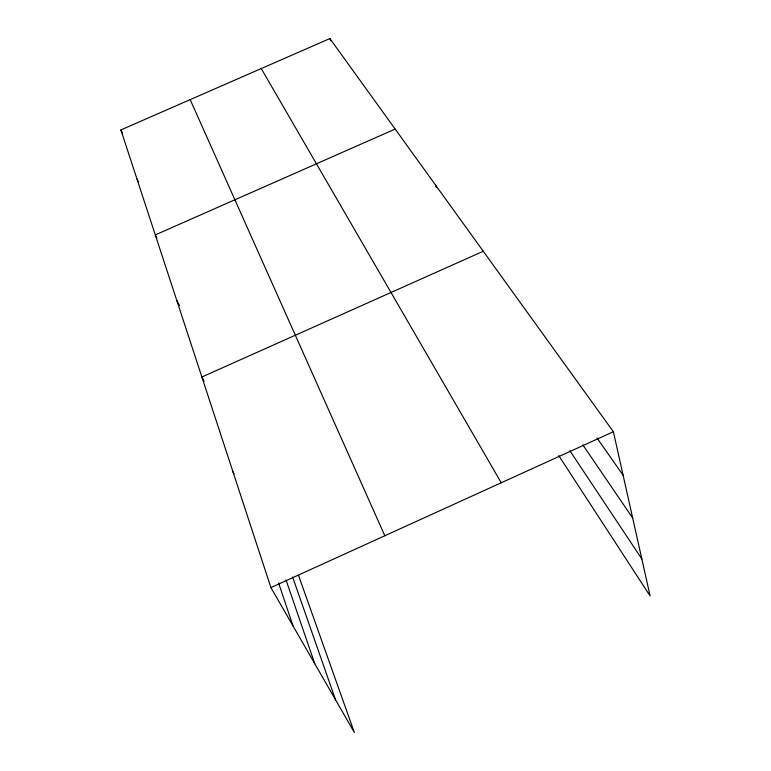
<?xml version="1.0" encoding="UTF-8"?>
<svg xmlns="http://www.w3.org/2000/svg" width="771" height="771" viewBox="0 0 771 771"><rect width="100%" height="100%" fill="white"/><g stroke="black" fill="none" stroke-linecap="round" stroke-linejoin="round"><path stroke-width="1.16" d="M270.92 587.589L613.379 431.731L329.892 38.55L120.883 129.923L270.92 587.589L354.342 732.45L298.502 575.339M483.263 251.259L201.877 377L204.132 381.202M395.157 129.065L155.299 234.914L156.927 238.085M596.985 437.957L623.113 475.273M582.818 444.857L632.683 518.025M569.894 450.765L641.838 558.965M558.734 455.584L650.117 595.973L613.379 431.731M261.253 68.561L501.256 482.762M232.938 471.746L234.085 473.828M176.694 300.189L179.46 305.47M136.891 178.756L138.491 181.917M120.883 129.923L122.464 133.084M190.186 99.623L384.825 535.749M292.585 576.978L335.558 699.846M329.892 38.55L330.653 40.767M286.022 579.956L314.78 663.754M278.572 582.895L293.057 626.042M435.663 185.252L436.357 187.517"/></g></svg>
